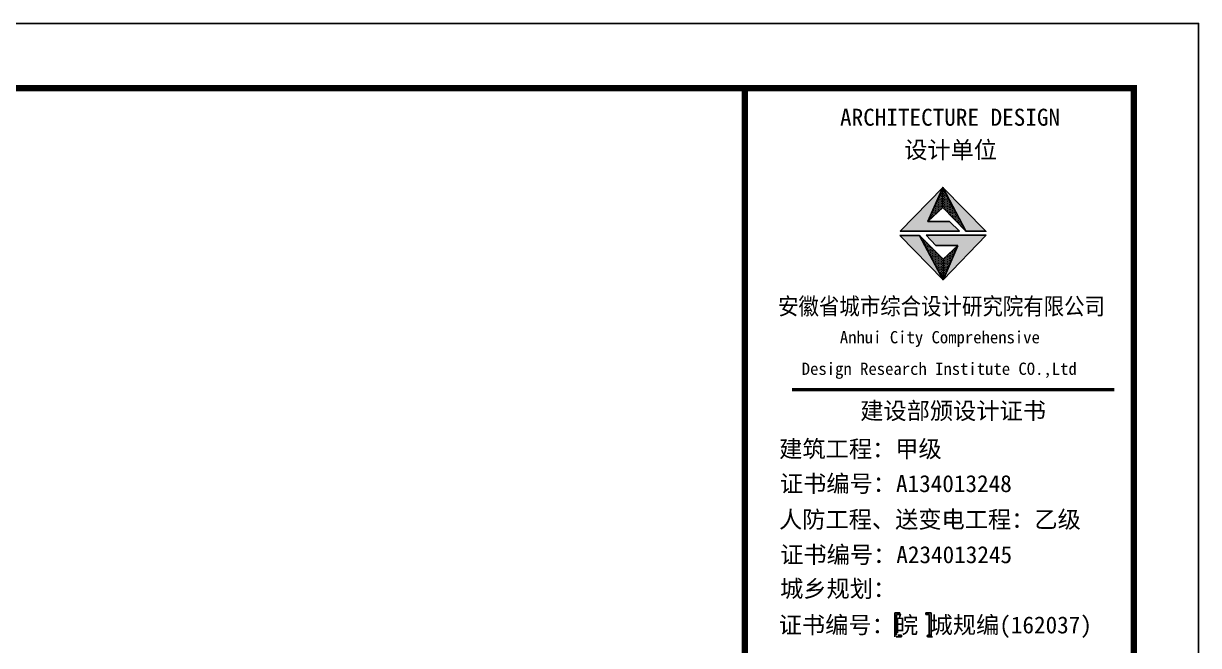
# Model space of a CAD drawing. Extents: x 32461 to 372567, y -698896 to 182569.
# Drawn here: x 168818 to 188783, y -530724 to -520153 of the extents above; entities that cross this region are included whole.
import ezdxf

# ---------------------------------------------------------------- set-up
doc = ezdxf.new("R2010")
doc.units = 0
doc.header["$LTSCALE"] = 1000
doc.header["$MEASUREMENT"] = 0
doc.layers.add('PUB_TITLE', color=4, linetype='CONTINUOUS')
doc.layers.add('图框', color=4, linetype='CONTINUOUS')
doc.styles.add('黑体', font='simhei.ttf', dxfattribs={"width": 0.6, "height": 4.3})

msp = doc.modelspace()

# ---------------------------------------------------------------- hatches: boundary and pattern name
at = {"layer": '图框'}
for color, points in [(1, [(184186.7, -523519.3), (184437.2, -522938.5), (183715.1, -523680.6), (184720.4, -523680.6), (184553.7, -523519.3)]), (1, [(184831.6, -523683.6), (185172, -523683.6), (184437.2, -522938.5)]), (1, [(184040.7, -523755.3), (183706.9, -523755.3), (184446.9, -524506.9)]), (1, [(184155.8, -523753), (184320, -523925.3), (184691.8, -523925.3), (184446.9, -524506.9), (185172.5, -523753)]), (4, [(183653.2, -530197), (183709.6, -530197), (183709.6, -530168.8), (183683.6, -530168.8), (183622.8, -530168.8), (183622.8, -530578.4), (183683.6, -530578.4), (183709.6, -530578.4), (183709.6, -530550.3), (183653.2, -530550.3)]), (4, [(184208.7, -530550.3), (184152.3, -530550.3), (184152.3, -530578.4), (184178.3, -530578.4), (184239.1, -530578.4), (184239.1, -530168.8), (184178.3, -530168.8), (184152.3, -530168.8), (184152.3, -530197), (184208.7, -530197)])]:
    msp.add_hatch(color=color, dxfattribs=at).paths.add_polyline_path(points)
h = msp.add_hatch(dxfattribs=at)
h.set_pattern_fill('DOTS', color=256, scale=330, style=0)
h.set_pattern_definition([(0, (-2322861.95, 424216.332), (10.3125, 20.625), [0, -20.625])])
h.paths.add_polyline_path([(184446.9, -524506.9), (184446.9, -524160.5), (184040.7, -523755.3)])
h.paths.add_polyline_path([(184691.8, -523925.3), (184446.9, -524160.5), (184446.9, -524506.9)])
h.paths.add_polyline_path([(184437.2, -522938.5), (184437.2, -523280.1), (184831.6, -523683.6)])
h.paths.add_polyline_path([(184437.2, -523280.1), (184437.2, -522938.5), (184186.7, -523519.3)])

# ---------------------------------------------------------------- linework, layer by layer
at = {"layer": 'PUB_TITLE'}
msp.add_lwpolyline([(74273.1, -566353.2), (188783.1, -566353.2), (188783.1, -520153.2), (74273.1, -520153.2)], close=True, dxfattribs=at)
at = {"layer": 'PUB_TITLE', "const_width": 110}
msp.add_lwpolyline([(77023.1, -565253.2), (187683.1, -565253.2), (187683.1, -521253.2), (77023.1, -521253.2)], close=True, dxfattribs=at)
at = {"layer": '图框'}
for p, q in [((184186.7, -523519.3), (184437.2, -522938.5)), ((184437.2, -522938.5), (184831.6, -523683.6)), ((184446.9, -524506.9), (183706.9, -523755.3)), ((183706.9, -523755.3), (184040.7, -523755.3)), ((184446.9, -524506.9), (183706.9, -523755.3)), ((183706.9, -523755.3), (184040.7, -523755.3)), ((183706.9, -523755.3), (184040.7, -523755.3)), ((184446.9, -524160.5), (184040.7, -523755.3)), ((184155.8, -523753), (185172.5, -523753)), ((184320, -523925.3), (184155.8, -523753)), ((185172.5, -523753), (184446.9, -524506.9)), ((184691.8, -523925.3), (184320, -523925.3)), ((184446.9, -524160.5), (184691.8, -523925.3)), ((184691.8, -523925.3), (184446.9, -524506.9)), ((184446.9, -524506.9), (184446.9, -524160.5)), ((184446.9, -524506.9), (184446.9, -524160.5)), ((184446.9, -524506.9), (184446.9, -524160.5))]:
    msp.add_line(p, q, dxfattribs=at)
at = {"layer": '图框', "color": 1}
for p, q in [((184446.9, -524506.9), (183706.9, -523755.3)), ((184040.7, -523755.3), (184446.9, -524506.9))]:
    msp.add_line(p, q, dxfattribs=at)
at = {"layer": '图框', "color": 4}
for p, q in [((183622.8, -530168.8), (183683.6, -530168.8)), ((183622.8, -530168.8), (183622.8, -530578.4)), ((183709.6, -530197), (183653.2, -530197)), ((183653.2, -530197), (183653.2, -530550.3)), ((183683.6, -530168.8), (183709.6, -530168.8)), ((183709.6, -530168.8), (183709.6, -530197)), ((184178.3, -530168.8), (184152.3, -530168.8)), ((184152.3, -530168.8), (184152.3, -530197)), ((184152.3, -530197), (184208.7, -530197)), ((184239.1, -530168.8), (184178.3, -530168.8)), ((184208.7, -530197), (184208.7, -530550.3)), ((184239.1, -530168.8), (184239.1, -530578.4)), ((183648.1, -530578.4), (183708.9, -530578.4)), ((183734.9, -530550.3), (183678.5, -530550.3)), ((183708.9, -530578.4), (183734.9, -530578.4)), ((183734.9, -530578.4), (183734.9, -530550.3)), ((184177.6, -530578.4), (184177.6, -530550.3)), ((184177.6, -530550.3), (184234, -530550.3)), ((184203.6, -530578.4), (184177.6, -530578.4)), ((184264.4, -530578.4), (184203.6, -530578.4))]:
    msp.add_line(p, q, dxfattribs=at)
at = {"layer": '图框', "color": 4, "const_width": 108.4}
msp.add_lwpolyline([(181072.9, -521253.2), (187683.1, -521253.2), (187683.1, -565253.2), (181072.9, -565253.2)], close=True, dxfattribs=at)
at = {"layer": '图框'}
for points in [[(184553.7, -523519.3), (184186.7, -523519.3), (184437.2, -523280.1), (184831.6, -523683.6), (185172, -523683.6), (184437.2, -522938.5), (183715.1, -523680.6), (184720.4, -523680.6), (184553.7, -523519.3)], [(184437.2, -522938.5), (184437.2, -523280.1)]]:
    msp.add_lwpolyline(points, dxfattribs=at)
at = {"layer": '图框', "color": 4, "const_width": 54.8}
msp.add_lwpolyline([(181874.5, -526374.8), (187352.5, -526374.8)], dxfattribs=at)

# ---------------------------------------------------------------- texts
at = {"layer": '图框', "color": 4, "style": '黑体'}
for s, height, p in [('ARCHITECTURE DESIGN', 289.238, (182691.8, -521890.9)), ('设计单位', 289.24, (183782.3, -522444.9)), ('Anhui City Comprehensive ', 208.164, (182688.9, -525588.9)), (' Design Research Institute CO.,Ltd', 208.164, (181899.8, -526124.6)), ('建设部颁设计证书', 289.24, (183035.6, -526879.3)), (' 建筑工程：甲级', 289.24, (181461.1, -527527.5)), ('证书编号：A134013248', 289.238, (181670.4, -528116.9)), ('人防工程、送变电工程：乙级', 289.238, (181655.2, -528726)), ('证书编号：A234013245', 289.238, (181675.6, -529324.6)), ('城乡规划：', 289.24, (181673.5, -529902.4)), ('证书编号：皖 城规编(162037)', 289.238, (181650.4, -530518.5))]:
    msp.add_text(s, height=height, dxfattribs=at).set_placement(p)
at = {"layer": '图框', "color": 4, "style": '黑体', "width": 0.88}
msp.add_text('安徽省城市综合设计研究院有限公司', height=289.238, dxfattribs=at).set_placement((181639.3, -525102.7))

doc.saveas('drawing.dxf')
